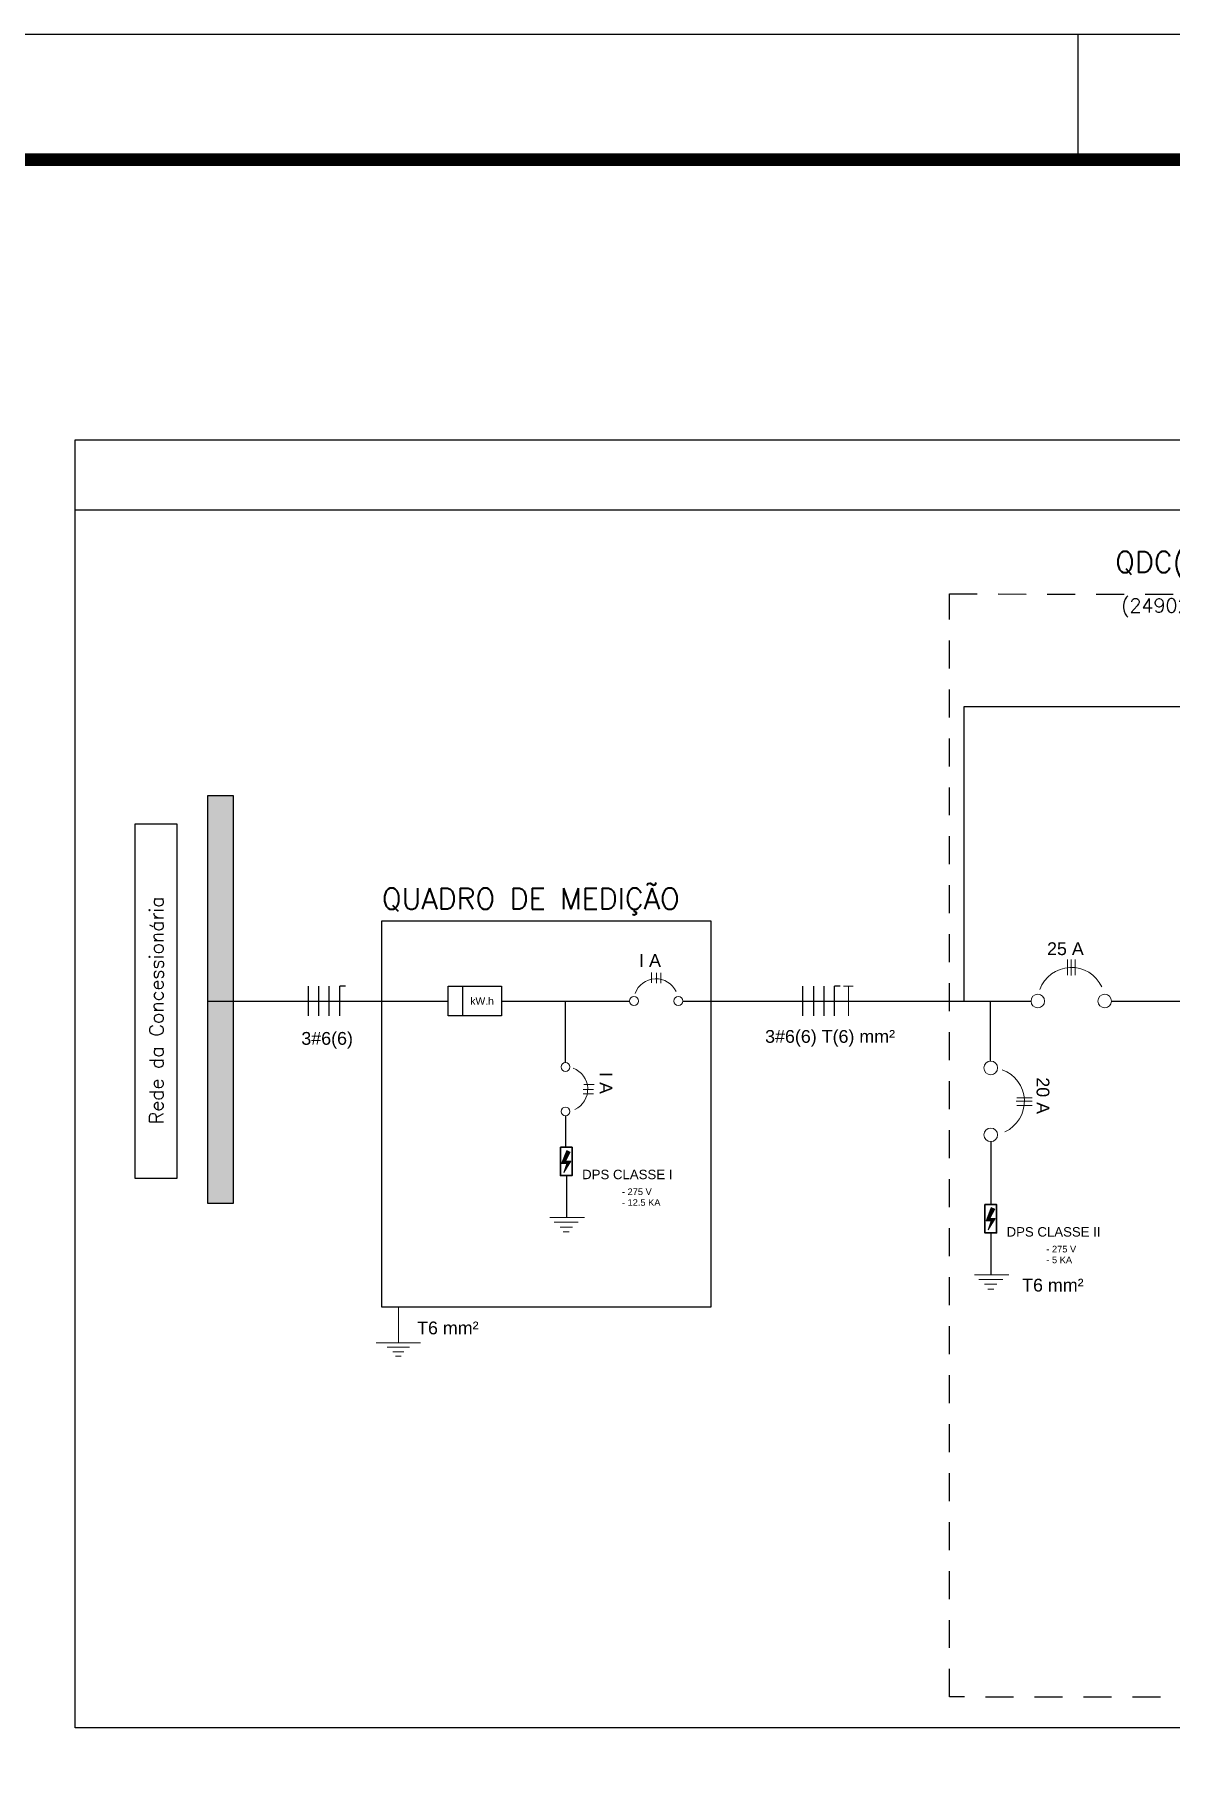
# Model space of a CAD drawing. Header units: metres. Extents: x 2426 to 2593, y 1997 to 2034.
# Drawn here: x 2455.62 to 2463.73, y 2022.12 to 2034.44 of the extents above; entities that cross this region are included whole.
import ezdxf

# ---------------------------------------------------------------- set-up
doc = ezdxf.new("R2010")
doc.units = ezdxf.units.M
doc.linetypes.add('CONTORNO_QUADRO_T', pattern=[0.35, 0.2, -0.15])
for name, color, linetype in [('ARQ-FOLHA', 7, 'Continuous'), ('DI-Título do diagrama', 3, 'Continuous'), ('EL-Fios', 9, 'Continuous'), ('PDF3_0', 7, 'Continuous'), ('PDF3_COTA', 7, 'Continuous'), ('PDF3_DI-Disjuntor', 7, 'Continuous'), ('PDF3_DI-Textos do diagrama', 7, 'Continuous'), ('PDF3_DIAGRAMA', 7, 'Continuous'), ('PDF3_eletrodutos', 3, 'Continuous'), ('PDF3_Layout', 1, 'Continuous'), ('PDF3_Text', 7, 'Continuous')]:
    doc.layers.add(name, color=color, linetype=linetype)
doc.styles.add('arial', font='arial.ttf')
doc.styles.add('N', font='romans.shx', dxfattribs={"height": 0.13})
doc.styles.add('PDF Arial', font='arial.ttf')

# ---------------------------------------------------------------- blocks, each defined once
blk = doc.blocks.new('FOLHA A2')
at = {"layer": 'ARQ-FOLHA'}
for p, q in [((594, 0), (0, 0)), ((409, -10), (409, 0))]:
    blk.add_line(p, q, dxfattribs=at)
at = {"layer": 'ARQ-FOLHA', "const_width": 1}
blk.add_lwpolyline([(25, -410), (584, -410), (584, -10), (25, -10), (25, -410)], dxfattribs=at)

msp = doc.modelspace()

# ---------------------------------------------------------------- hatches: boundary and pattern name
at = {"layer": 'EL-Fios'}
h = msp.add_hatch(color=256, dxfattribs=at)
h.dxf.hatch_style = 1
h.paths.add_polyline_path([(2456.856, 2029.005), (2457.039, 2029.005), (2457.039, 2026.09), (2456.856, 2026.09)])

# ---------------------------------------------------------------- linework, layer by layer
for p, q in [((2455.91, 2031.548), (2478.202, 2031.548)), ((2455.91, 2022.344), (2455.91, 2031.548)), ((2455.91, 2031.048), (2478.202, 2031.048)), ((2462.259, 2027.537), (2462.259, 2029.641)), ((2462.259, 2029.641), (2469.404, 2029.641)), ((2460.25, 2027.537), (2462.738, 2027.537)), ((2463.313, 2027.537), (2463.88, 2027.537)), ((2459.412, 2026.716), (2459.412, 2026.492)), ((2462.45, 2026.532), (2462.45, 2026.083)), ((2478.202, 2022.344), (2455.91, 2022.344))]:
    msp.add_line(p, q)
at = {"layer": 'DI-Título do diagrama'}
msp.add_lwpolyline([(2456.339, 2026.27), (2456.339, 2028.804), (2456.636, 2028.804), (2456.636, 2026.27)], close=True, dxfattribs=at)
at = {"layer": 'EL-Fios'}
msp.add_lwpolyline([(2456.856, 2029.005), (2457.039, 2029.005), (2457.039, 2026.09), (2456.856, 2026.09)], close=True, dxfattribs=at)
at = {"layer": 'PDF3_0', "linetype": 'CONTORNO_QUADRO_T', "lineweight": 25}
for p, q in [((2462.154, 2030.446), (2478.012, 2030.428)), ((2462.154, 2022.564), (2462.154, 2030.446)), ((2478.012, 2022.546), (2462.154, 2022.564))]:
    msp.add_line(p, q, dxfattribs=at)
at = {"layer": 'PDF3_0', "lineweight": 25}
for p, q in [((2458.1, 2025.349), (2458.1, 2028.109)), ((2458.1, 2028.109), (2460.451, 2028.109)), ((2460.451, 2028.109), (2460.451, 2025.349)), ((2460.451, 2025.349), (2458.1, 2025.349))]:
    msp.add_line(p, q, dxfattribs=at)
at = {"layer": 'PDF3_0', "color": 5, "lineweight": 25}
for p, q in [((2457.841, 2027.643), (2457.799, 2027.643)), ((2457.799, 2027.431), (2457.799, 2027.643)), ((2461.375, 2027.643), (2461.333, 2027.643)), ((2461.333, 2027.431), (2461.333, 2027.643))]:
    msp.add_line(p, q, dxfattribs=at)
at = {"layer": 'PDF3_COTA', "lineweight": 25}
for p, q in [((2458.679, 2027.432), (2458.679, 2027.643)), ((2456.856, 2027.537), (2458.573, 2027.537)), ((2458.573, 2027.537), (2458.573, 2027.537)), ((2458.954, 2027.537), (2459.869, 2027.537))]:
    msp.add_line(p, q, dxfattribs=at)
msp.add_lwpolyline([(2458.573, 2027.432), (2458.573, 2027.643), (2458.954, 2027.643), (2458.954, 2027.432), (2458.573, 2027.432)], close=True, dxfattribs=at)
for points in [[(2459.411, 2027.098), (2459.411, 2027.537)], [(2462.448, 2027.107), (2462.448, 2027.537)], [(2459.418, 2026.29), (2459.418, 2025.99)], [(2462.45, 2025.88), (2462.45, 2025.58)]]:
    msp.add_lwpolyline(points, dxfattribs=at)
at = {"layer": 'PDF3_DI-Disjuntor', "color": 1, "lineweight": 30}
for points in [[(2459.376, 2026.492), (2459.459, 2026.492), (2459.459, 2026.29), (2459.376, 2026.29)], [(2462.408, 2026.083), (2462.492, 2026.083), (2462.492, 2025.88), (2462.408, 2025.88)]]:
    msp.add_lwpolyline(points, close=True, dxfattribs=at)
at = {"layer": 'PDF3_DI-Disjuntor', "transparency": 33554559}
for points in [[(2459.418, 2026.458), (2459.412, 2026.393), (2459.39, 2026.393)], [(2459.445, 2026.458), (2459.418, 2026.458), (2459.412, 2026.393)], [(2459.421, 2026.47), (2459.445, 2026.458), (2459.418, 2026.458)], [(2459.39, 2026.393), (2459.439, 2026.377), (2459.384, 2026.377)], [(2459.449, 2026.393), (2459.39, 2026.393), (2459.439, 2026.377)], [(2459.421, 2026.377), (2459.439, 2026.377), (2459.4, 2026.312)], [(2462.422, 2025.983), (2462.472, 2025.967), (2462.416, 2025.967)], [(2462.45, 2026.049), (2462.444, 2025.983), (2462.422, 2025.983)], [(2462.482, 2025.983), (2462.422, 2025.983), (2462.472, 2025.967)], [(2462.454, 2025.967), (2462.472, 2025.967), (2462.432, 2025.902)], [(2462.478, 2026.049), (2462.45, 2026.049), (2462.444, 2025.983)], [(2462.454, 2026.061), (2462.478, 2026.049), (2462.45, 2026.049)]]:
    msp.add_solid(points, dxfattribs=at)
at = {"layer": 'PDF3_DI-Textos do diagrama', "lineweight": 20}
for points in [[(2459.445, 2026.458), (2459.412, 2026.393), (2459.449, 2026.393), (2459.4, 2026.312), (2459.421, 2026.377), (2459.384, 2026.377), (2459.421, 2026.47)], [(2462.478, 2026.049), (2462.444, 2025.983), (2462.482, 2025.983), (2462.432, 2025.902), (2462.454, 2025.967), (2462.416, 2025.967), (2462.454, 2026.061)]]:
    msp.add_lwpolyline(points, close=True, dxfattribs=at)
at = {"layer": 'PDF3_DIAGRAMA', "color": 1, "lineweight": 5}
for p, q in [((2460.027, 2027.667), (2460.027, 2027.741)), ((2460.062, 2027.665), (2460.062, 2027.739)), ((2460.093, 2027.665), (2460.093, 2027.739)), ((2459.539, 2026.905), (2459.613, 2026.905)), ((2459.539, 2026.873), (2459.613, 2026.873)), ((2459.542, 2026.94), (2459.616, 2026.94))]:
    msp.add_line(p, q, dxfattribs=at)
for points in [[(2462.999, 2027.722), (2462.999, 2027.833)], [(2463.024, 2027.719), (2463.024, 2027.833)], [(2463.054, 2027.722), (2463.054, 2027.833)], [(2462.632, 2026.821), (2462.746, 2026.821)], [(2462.635, 2026.846), (2462.746, 2026.846)], [(2462.635, 2026.79), (2462.746, 2026.79)]]:
    msp.add_lwpolyline(points, dxfattribs=at)
for centre, radius in [((2459.901, 2027.537), 0.0318), ((2460.218, 2027.537), 0.0318), ((2462.786, 2027.537), 0.0486), ((2463.264, 2027.537), 0.0486), ((2459.412, 2027.066), 0.0318), ((2462.45, 2027.059), 0.0486), ((2459.412, 2026.748), 0.0318), ((2462.45, 2026.581), 0.0486)]:
    msp.add_circle(centre, radius, dxfattribs=at)
for centre, radius, start, end in [((2460.059, 2027.537), 0.159, 25, 160), ((2463.025, 2027.537), 0.24, 25.0003, 159.9985), ((2459.412, 2026.907), 0.159, 295, 70), ((2462.45, 2026.82), 0.24, 295.0003, 69.9985)]:
    msp.add_arc(centre, radius, start, end, dxfattribs=at)
at = {"layer": 'PDF3_eletrodutos', "lineweight": 9}
for p, q in [((2461.399, 2027.643), (2461.467, 2027.643)), ((2461.433, 2027.431), (2461.433, 2027.643)), ((2458.218, 2025.349), (2458.218, 2025.095)), ((2458.059, 2025.095), (2458.377, 2025.095)), ((2458.139, 2025.063), (2458.298, 2025.063)), ((2458.179, 2025.031), (2458.258, 2025.031)), ((2458.198, 2024.999), (2458.238, 2024.999))]:
    msp.add_line(p, q, dxfattribs=at)
for points in [[(2459.3, 2025.99), (2459.547, 2025.99)], [(2459.332, 2025.956), (2459.503, 2025.956)], [(2459.374, 2025.922), (2459.461, 2025.922)], [(2459.396, 2025.887), (2459.439, 2025.887)], [(2462.333, 2025.58), (2462.579, 2025.58)], [(2462.365, 2025.547), (2462.535, 2025.547)], [(2462.406, 2025.513), (2462.494, 2025.513)], [(2462.428, 2025.477), (2462.472, 2025.477)]]:
    msp.add_lwpolyline(points, dxfattribs=at)
at = {"layer": 'PDF3_Layout', "lineweight": 25}
for p, q in [((2457.575, 2027.431), (2457.575, 2027.643)), ((2457.65, 2027.431), (2457.65, 2027.643)), ((2457.724, 2027.431), (2457.724, 2027.643)), ((2461.108, 2027.431), (2461.108, 2027.643)), ((2461.185, 2027.431), (2461.185, 2027.643)), ((2461.259, 2027.431), (2461.259, 2027.643))]:
    msp.add_line(p, q, dxfattribs=at)

# ---------------------------------------------------------------- block references
at = {"layer": 'ARQ-FOLHA', "xscale": 0.08944633452801547, "yscale": 0.08944633452801547, "zscale": 0.08944633452801547}
msp.add_blockref('FOLHA A2', (2426.49, 2034.444), dxfattribs=at)

# ---------------------------------------------------------------- texts
at = {"layer": 'DI-Título do diagrama', "insert": (2458.1, 2028.151), "char_height": 0.15, "width": 3.12308, "attachment_point": 7, "line_spacing_factor": 0.798, "style": 'N'}
msp.add_mtext('QUADRO DE MEDIÇÃO', dxfattribs=at)
at = {"layer": 'DI-Título do diagrama', "insert": (2456.541, 2026.657), "char_height": 0.1, "width": 3.48532, "attachment_point": 7, "rotation": 90, "line_spacing_factor": 0.798, "style": 'N'}
msp.add_mtext('\\pxql;Rede da Concessionária ', dxfattribs=at)
at = {"layer": 'PDF3_COTA', "lineweight": 25, "insert": (2458.732, 2027.511), "char_height": 0.0529, "width": 0.25415, "attachment_point": 7, "line_spacing_factor": 0.798, "style": 'arial'}
msp.add_mtext('kW.h', dxfattribs=at)
at = {"layer": 'PDF3_Text', "color": 3, "insert": (2463.338, 2030.549), "char_height": 0.15, "width": 5.28389, "attachment_point": 7, "style": 'N'}
msp.add_mtext('QDC(APARTAMENTO DIREITO E ESQUERDO)', dxfattribs=at)
at = {"layer": 'PDF3_Text', "attachment_point": 7}
for s, insert, char_height, style in [('(24902.07 KW)', (2463.381, 2030.281), 0.1, 'N'), ('25 A^I', (2462.852, 2027.864), 0.0913, 'PDF Arial'), ('I A', (2459.938, 2027.781), 0.0913, 'PDF Arial'), ('3#6(6) ', (2457.525, 2027.197), 0.0913, 'PDF Arial'), ('3#6(6) T(6) mm²', (2460.838, 2027.211), 0.09129, 'PDF Arial'), ('DPS CLASSE I', (2459.531, 2026.263), 0.06753, 'PDF Arial'), ('- 275 V', (2459.815, 2026.15), 0.0473, 'PDF Arial'), ('- 12.5 KA', (2459.815, 2026.073), 0.0473, 'PDF Arial'), ('DPS CLASSE II', (2462.563, 2025.853), 0.06753, 'PDF Arial'), ('- 275 V', (2462.847, 2025.74), 0.0473, 'PDF Arial'), ('- 5 KA', (2462.847, 2025.663), 0.0473, 'PDF Arial'), ('T6 mm²', (2462.674, 2025.46), 0.0913, 'PDF Arial'), ('T6 mm²', (2458.352, 2025.154), 0.0913, 'PDF Arial')]:
    msp.add_mtext(s, dxfattribs=dict(at, insert=insert, char_height=char_height, style=style))
at = {"layer": 'PDF3_Text', "char_height": 0.0913, "attachment_point": 7, "rotation": 270, "style": 'PDF Arial'}
for s, insert in [('I A', (2459.655, 2027.029)), ('20 A', (2462.776, 2026.992))]:
    msp.add_mtext(s, dxfattribs=dict(at, insert=insert))

doc.saveas('drawing.dxf')
